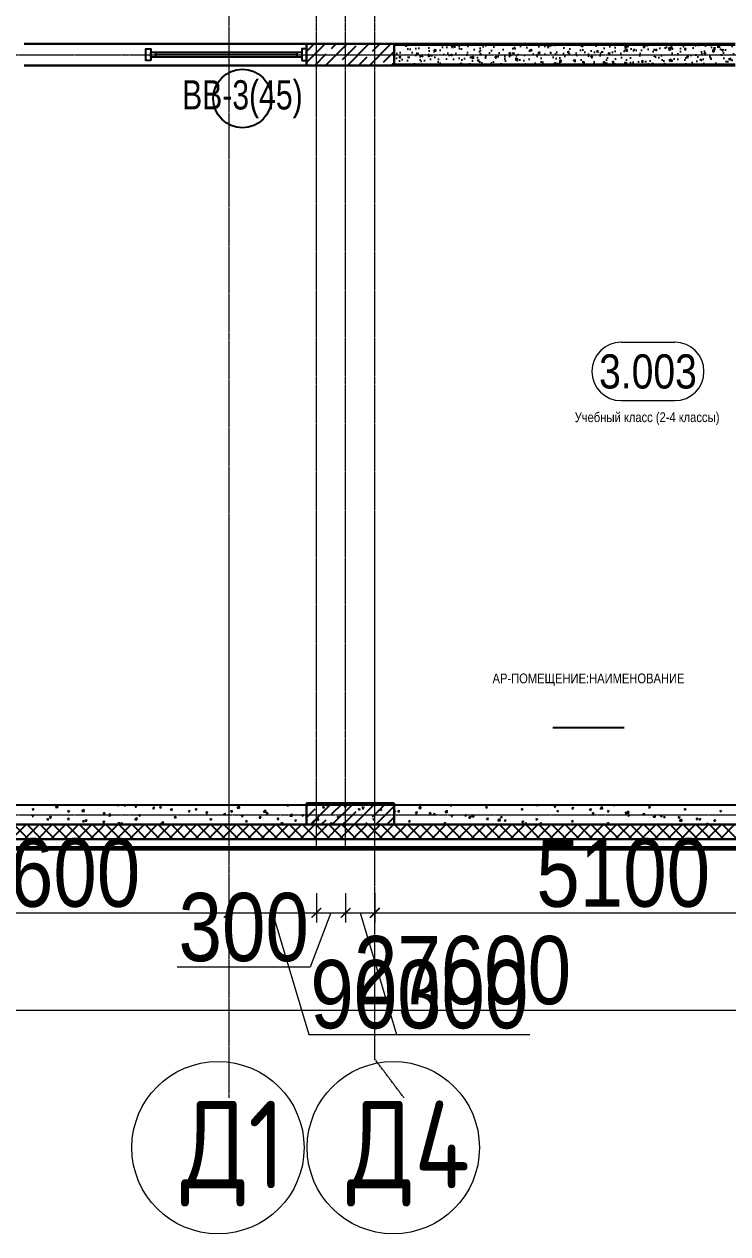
# Model space of a CAD drawing. Header units: millimetres. Extents: x -231292 to 573618, y -153144 to 564035.
# Drawn here: x 18204 to 25427, y 182267 to 194679 of the extents above; entities that cross this region are included whole.
import ezdxf
from ezdxf.enums import TextEntityAlignment as Align

# ---------------------------------------------------------------- set-up
doc = ezdxf.new("R2010")
doc.units = ezdxf.units.MM
doc.linetypes.add('CENTER2', pattern=[28.575, 19.05, -3.175, 3.175, -3.175])
doc.linetypes.add('HIDDEN2', pattern=[4.7625, 3.175, -1.5875])
doc.layers.get('0').update_dxf_attribs({"color": 250})
doc.layers.get('Defpoints').update_dxf_attribs({"color": 250})
for name, color, linetype, lineweight in [('A-AREA', 250, 'Continuous', 15), ('АР_Area', 250, 'Continuous', 5), ('АР_Витраж', 250, 'Continuous', 13), ('АР_Витраж марка', 250, 'Continuous', 9), ('АР_Колонны', 250, 'Continuous', 35), ('АР_Стены ЖБ', 250, 'Continuous', 35), ('АР_Стены ПЕНОблок', 250, 'Continuous', 20), ('АР_Тонкая', 250, 'Continuous', 5), ('АР_Утеплитель', 250, 'Continuous', 0), ('АР_Штриховка', 250, 'Continuous', 0), ('РД_Оси_100', 250, 'Continuous', 0), ('РД_Оси_размер', 250, 'Continuous', 0), ('РД_проем_инж перемыч_фахверк', 250, 'Continuous', 18)]:
    doc.layers.add(name, color=color, linetype=linetype, lineweight=lineweight)
doc.layers.add('РД_Витраж_вн', color=250, linetype='Continuous')
doc.layers.add('РД_Проем', color=250, linetype='Continuous', lineweight=0, plot=False)
doc.styles.add('Arial_09', font='ARIALN.TTF', dxfattribs={"width": 0.9})
doc.styles.add('style1', font='ARIALN.TTF')
doc.styles.add('ккк', font='isocpeur.ttf', dxfattribs={"width": 0.85, "oblique": 15})
doc.dimstyles.new('Dim100_ареал', dxfattribs={"dimscale": 100, "dimtxt": 2.5, "dimasz": 1, "dimexe": 1, "dimexo": 1, "dimgap": 0.5, "dimtad": 1, "dimzin": 12, "dimdsep": 46, "dimtxsty": 'style1', "dimblk": 'ARCHTICK', "dimcen": 1, "dimdle": 1, "dimclrd": 256, "dimclre": 256, "dimaunit": 1, "dimadec": 0, "dimazin": 3, "dimtfac": 1, "dimtmove": 1, "dimatfit": 3, "dimldrblk": 'OPEN30', "dimfxl": 2, "dimfxlon": 1, "dimtolj": 1, "dimtzin": 0, "dimlwd": 9, "dimlwe": 9, "dimarcsym": 0})

# ---------------------------------------------------------------- blocks, each defined once
blk = doc.blocks.new('MOK-МаркаПом_овал_ареал')
for p, q in [((-2.75, 3), (2.75, 3)), ((-2.75, -3), (2.75, -3))]:
    blk.add_line(p, q)
for centre, radius, start, end in [((-2.75, 0), 3, 90, 270), ((2.75, 0), 3, 270, 90), ((-3.75, 0), 3.5, 0, 0.001)]:
    blk.add_arc(centre, radius, start, end)
at = {"color": 0, "style": 'style1'}
blk.add_attdef('АР-ПОМЕЩЕНИЕ:НОМЕР', text='', height=3.5, dxfattribs=at).set_placement((0, 0), align=Align.MIDDLE)
at = {"layer": 'Defpoints', "color": 2, "style": 'style1'}
blk.add_attdef('АР-ПОМЕЩЕНИЕ:НАИМЕНОВАНИЕ', text='', height=1, dxfattribs=at).set_placement((-0.09, -4.81), align=Align.MIDDLE)
blk = doc.blocks.new('МаркаВитража1')
at = {"layer": 'Defpoints'}
blk.add_circle((0, 0), 3, dxfattribs=at)
at = {"color": 0, "linetype": 'ByBlock', "lineweight": -2, "style": 'Arial_09', "width": 0.9}
blk.add_attdef('АР-ОКНО:НАИМЕНОВАНИЕ', text='', height=3, dxfattribs=at).set_placement((0, 0), align=Align.MIDDLE)
blk = doc.blocks.new('A-iden')
at = {"linetype": 'Continuous', "lineweight": 5}
blk.add_circle((-0.729, -4.063), 5.894, dxfattribs=at)
at = {"color": 0, "linetype": 'Continuous', "lineweight": 20, "style": 'ккк', "width": 0.85}
blk.add_attdef('ID', text='', height=6, dxfattribs=at).set_placement((0.314, -3.853), align=Align.MIDDLE_CENTER)
blk = doc.blocks.new('_ArchTick')
at = {"color": 0, "linetype": 'ByBlock', "const_width": 0.15}
blk.add_lwpolyline([(-0.5, -0.5), (0.5, 0.5)], dxfattribs=at)
blk = doc.blocks.new('*D157')
at = {"layer": 'Defpoints', "color": 0, "transparency": 16777216}
for p in [(1203453, 135908), (1207053, 135908), (1207053, 134908)]:
    blk.add_point(p, dxfattribs=at)
at = {"layer": 'РД_Оси_размер', "lineweight": 9, "transparency": 16777216}
for p, q in [((1203453, 135108), (1203453, 134808)), ((1207053, 135108), (1207053, 134808)), ((1203353, 134908), (1207153, 134908))]:
    blk.add_line(p, q, dxfattribs=at)
at = {"layer": 'РД_Оси_размер', "lineweight": 9, "transparency": 16777216, "xscale": 100, "yscale": 100, "zscale": 100, "rotation": 180}
blk.add_blockref('_ArchTick', (1203453, 134908), dxfattribs=at)
at = {"layer": 'РД_Оси_размер', "lineweight": 9, "transparency": 16777216, "xscale": 100, "yscale": 100, "zscale": 100}
blk.add_blockref('_ArchTick', (1207053, 134908), dxfattribs=at)
at = {"layer": 'РД_Оси_размер', "color": 0, "transparency": 16777216, "insert": (1205253, 135315), "char_height": 700, "attachment_point": 5, "style": 'style1'}
blk.add_mtext('\\A1;3600', dxfattribs=at)
blk = doc.blocks.new('_Open30')
at = {"color": 0, "linetype": 'ByBlock', "lineweight": -2}
for p, q in [((-1, 0.27), (0, 0)), ((0, 0), (-1, -0.27)), ((0, 0), (-1, 0))]:
    blk.add_line(p, q, dxfattribs=at)
blk = doc.blocks.new('*D158')
at = {"layer": 'Defpoints', "color": 0, "transparency": 16777216}
for p in [(1207053, 135908), (1207953, 135908), (1207953, 134908)]:
    blk.add_point(p, dxfattribs=at)
at = {"layer": 'РД_Оси_размер', "lineweight": 9, "transparency": 16777216}
for p, q in [((1207053, 135108), (1207053, 134808)), ((1207953, 135108), (1207953, 134808)), ((1206953, 134908), (1208053, 134908)), ((1207503, 134908), (1207877, 133661)), ((1207877, 133661), (1209243, 133661))]:
    blk.add_line(p, q, dxfattribs=at)
at = {"layer": 'РД_Оси_размер', "lineweight": 9, "transparency": 16777216, "xscale": 100, "yscale": 100, "zscale": 100, "rotation": 180}
blk.add_blockref('_ArchTick', (1207053, 134908), dxfattribs=at)
at = {"layer": 'РД_Оси_размер', "lineweight": 9, "transparency": 16777216, "xscale": 100, "yscale": 100, "zscale": 100}
blk.add_blockref('_ArchTick', (1207953, 134908), dxfattribs=at)
at = {"layer": 'РД_Оси_размер', "color": 0, "transparency": 16777216, "insert": (1208560, 134068), "char_height": 700, "attachment_point": 5, "style": 'style1'}
blk.add_mtext('\\A1;900', dxfattribs=at)
blk = doc.blocks.new('*D159')
at = {"layer": 'Defpoints', "color": 0, "transparency": 16777216}
for p in [(1207953, 135908), (1208253, 135908), (1208253, 134908)]:
    blk.add_point(p, dxfattribs=at)
at = {"layer": 'РД_Оси_размер', "lineweight": 9, "transparency": 16777216}
for p, q in [((1207953, 135108), (1207953, 134808)), ((1208253, 135108), (1208253, 134808)), ((1207853, 134908), (1208353, 134908)), ((1208103, 134908), (1207890, 134349)), ((1207890, 134349), (1206524, 134349))]:
    blk.add_line(p, q, dxfattribs=at)
at = {"layer": 'РД_Оси_размер', "lineweight": 9, "transparency": 16777216, "xscale": 100, "yscale": 100, "zscale": 100, "rotation": 180}
blk.add_blockref('_ArchTick', (1207953, 134908), dxfattribs=at)
at = {"layer": 'РД_Оси_размер', "lineweight": 9, "transparency": 16777216, "xscale": 100, "yscale": 100, "zscale": 100}
blk.add_blockref('_ArchTick', (1208253, 134908), dxfattribs=at)
at = {"layer": 'РД_Оси_размер', "color": 0, "transparency": 16777216, "insert": (1207207, 134757), "char_height": 700, "attachment_point": 5, "style": 'style1'}
blk.add_mtext('\\A1;300', dxfattribs=at)
blk = doc.blocks.new('*D160')
at = {"layer": 'Defpoints', "color": 0, "transparency": 16777216}
for p in [(1208253, 135908), (1208553, 135908), (1208553, 134908)]:
    blk.add_point(p, dxfattribs=at)
at = {"layer": 'РД_Оси_размер', "lineweight": 9, "transparency": 16777216}
for p, q in [((1208253, 135108), (1208253, 134808)), ((1208553, 135108), (1208553, 134808)), ((1208153, 134908), (1208653, 134908)), ((1208403, 134908), (1208777, 133661)), ((1208777, 133661), (1210143, 133661))]:
    blk.add_line(p, q, dxfattribs=at)
at = {"layer": 'РД_Оси_размер', "lineweight": 9, "transparency": 16777216, "xscale": 100, "yscale": 100, "zscale": 100, "rotation": 180}
blk.add_blockref('_ArchTick', (1208253, 134908), dxfattribs=at)
at = {"layer": 'РД_Оси_размер', "lineweight": 9, "transparency": 16777216, "xscale": 100, "yscale": 100, "zscale": 100}
blk.add_blockref('_ArchTick', (1208553, 134908), dxfattribs=at)
at = {"layer": 'РД_Оси_размер', "color": 0, "transparency": 16777216, "insert": (1209460, 134068), "char_height": 700, "attachment_point": 5, "style": 'style1'}
blk.add_mtext('\\A1;300', dxfattribs=at)
blk = doc.blocks.new('*D161')
at = {"layer": 'Defpoints', "color": 0, "transparency": 16777216}
for p in [(1208553, 135908), (1213653, 135908), (1213653, 134908)]:
    blk.add_point(p, dxfattribs=at)
at = {"layer": 'РД_Оси_размер', "lineweight": 9, "transparency": 16777216}
for p, q in [((1208553, 135108), (1208553, 134808)), ((1213653, 135108), (1213653, 134808)), ((1208453, 134908), (1213753, 134908))]:
    blk.add_line(p, q, dxfattribs=at)
at = {"layer": 'РД_Оси_размер', "lineweight": 9, "transparency": 16777216, "xscale": 100, "yscale": 100, "zscale": 100, "rotation": 180}
blk.add_blockref('_ArchTick', (1208553, 134908), dxfattribs=at)
at = {"layer": 'РД_Оси_размер', "lineweight": 9, "transparency": 16777216, "xscale": 100, "yscale": 100, "zscale": 100}
blk.add_blockref('_ArchTick', (1213653, 134908), dxfattribs=at)
at = {"layer": 'РД_Оси_размер', "color": 0, "transparency": 16777216, "insert": (1211103, 135315), "char_height": 700, "attachment_point": 5, "style": 'style1'}
blk.add_mtext('\\A1;5100', dxfattribs=at)
blk = doc.blocks.new('*D205')
at = {"layer": 'Defpoints', "color": 0, "transparency": 16777216}
for p in [(1195653, 135908), (1223253, 135908), (1223253, 133908)]:
    blk.add_point(p, dxfattribs=at)
at = {"layer": 'РД_Оси_размер', "lineweight": 9, "transparency": 16777216}
for p, q in [((1195653, 134108), (1195653, 133808)), ((1223253, 134108), (1223253, 133808)), ((1195553, 133908), (1223353, 133908))]:
    blk.add_line(p, q, dxfattribs=at)
at = {"layer": 'РД_Оси_размер', "lineweight": 9, "transparency": 16777216, "xscale": 100, "yscale": 100, "zscale": 100, "rotation": 180}
blk.add_blockref('_ArchTick', (1195653, 133908), dxfattribs=at)
at = {"layer": 'РД_Оси_размер', "lineweight": 9, "transparency": 16777216, "xscale": 100, "yscale": 100, "zscale": 100}
blk.add_blockref('_ArchTick', (1223253, 133908), dxfattribs=at)
at = {"layer": 'РД_Оси_размер', "color": 0, "transparency": 16777216, "insert": (1209453, 134315), "char_height": 700, "attachment_point": 5, "style": 'style1'}
blk.add_mtext('\\A1;27600', dxfattribs=at)
blk = doc.blocks.new('оси_рен')
at = {"layer": 'РД_Оси_100', "color": 251, "linetype": 'CENTER2', "true_color": 0x636466}
for p, q in [((1189697.958, 143713.25), (1225207.916, 143713.25)), ((1189697.958, 135913.25), (1225207.916, 135913.25))]:
    blk.add_line(p, q, dxfattribs=at)
for points in [[(1207052.916, 223268.25), (1207052.916, 135558.25)], [(1207952.916, 135558.25), (1207952.916, 223268.25)], [(1208252.916, 135558.25), (1208252.916, 223268.25)], [(1208552.916, 135558.25), (1208552.916, 223268.25)], [(1207052.916, 138964.071), (1207052.916, 133007.755)], [(1208852.916, 133007.755), (1208552.916, 133407.755), (1208552.916, 138964.071)]]:
    blk.add_lwpolyline(points, dxfattribs=at)
at = {"layer": 'РД_Оси_100', "color": 251, "true_color": 0x636466, "xscale": 150, "yscale": 150, "zscale": 100}
for p, values in [((1207052.182, 133107.755), {'ID': 'Д1'}), ((1208852.182, 133107.755), {'ID': 'Д4'})]:
    blk.add_blockref('A-iden', p, dxfattribs=at).add_auto_attribs(values)
at = {"layer": 'РД_Оси_размер', "color": 251, "true_color": 0x636466}
for base, p1, p2, picture, middle in [((1223252.916, 133907.755), (1195652.916, 135907.755), (1223252.916, 135907.755), '*D205', (1209452.916, 134315.156)), ((1207052.916, 134907.755), (1203452.916, 135907.755), (1207052.916, 135907.755), '*D157', (1205252.916, 135315.156)), ((1207952.916, 134907.755), (1207052.916, 135907.755), (1207952.916, 135907.755), '*D158', (1207927.076, 134067.952)), ((1208552.916, 134907.755), (1208252.916, 135907.755), (1208552.916, 135907.755), '*D160', (1208827.076, 134067.952)), ((1213652.916, 134907.755), (1208552.916, 135907.755), (1213652.916, 135907.755), '*D161', (1211102.916, 135315.156))]:
    dim = blk.add_linear_dim(base=base, p1=p1, p2=p2, dimstyle='Dim100_ареал', override={"dimtxt": 7}, dxfattribs=at)
    dim.commit()
    dim.dimension.update_dxf_attribs({"geometry": picture, "text_midpoint": middle})
dim = blk.add_linear_dim(base=(1208252.916, 134907.755), p1=(1207952.916, 135907.755), p2=(1208252.916, 135907.755), dimstyle='Dim100_ареал', override={"dimtxt": 7}, dxfattribs=at)
dim.commit()
dim.dimension.update_dxf_attribs({"geometry": '*D159', "text_midpoint": (1207839.511, 134349.46), "dimtype": 160})

msp = doc.modelspace()

# ---------------------------------------------------------------- hatches: boundary and pattern name
at = {"layer": 'АР_Штриховка', "linetype": 'Continuous', "lineweight": 25, "true_color": 0x000000}
h = msp.add_hatch(dxfattribs=at)
h.set_pattern_fill('AR-CONC', color=18, angle=-315, style=0)
h.set_pattern_definition([(95, (-195344.93, 50353), (140.09465, 117.55338), [19.05, -209.55]), (40, (-195344.93, 50353), (-160.01845, 110.17673), [15.24, -167.64058]), (145.451445, (-195333.26, 50362.8), (-19.9238, 227.7301), [16.19001, -178.09024]), (91.1842, (-195380.85, 50388.92), (221.41024, 161.95341), [28.575, -314.325]), (141.63556, (-195362.4, 50402.42), (-7.08662, 342.82676), [24.28502, -267.1356]), (36.18415, (-195380.85, 50388.92), (-7.08662, 342.82676), [22.85997, -251.45973]), (66, (-195353.91, 50397.9), (179.51998, 34.89515), [19.05, -209.55]), (11, (-195353.91, 50397.9), (-86.53993, 173.94119), [15.24, -167.64]), (116.451445, (-195338.95, 50400.81), (92.98005, 208.83634), [16.19001, -178.08994]), (82.5, (-195344.934, 50353), (-57.605469, 61.973414), [0, -165.608, 0, -170.18, 0, -168.275]), (52.5, (-195344.93, 50353), (-23.589727, 118.087), [0, -97.028, 0, -161.798, 0, -64.135]), (12.5, (-195384.986, 50312.95), (99.927863, 91.826196), [0, -63.5, 0, -198.12, 0, -262.89]), (2.5, (-195402.95, 50294.99), (86.763904, 122.722393), [0, -82.55, 0, -131.572, 0, -186.69])])
h.paths.add_polyline_path([(22003.243, 194466.253), (22003.243, 194266.253), (25503.243, 194266.253), (25503.243, 194466.253)], flags=0)

# ---------------------------------------------------------------- linework, layer by layer
at = {"layer": 'A-AREA', "color": 18, "lineweight": 25, "true_color": 0x000000}
msp.add_line((23631.539, 187462.79), (24361.539, 187462.79), dxfattribs=at)
at = {"layer": 'АР_Витраж', "color": 18, "linetype": 'Continuous', "lineweight": 25, "true_color": 0x000000}
for p, q in [((21103.243, 194476.253), (19453.243, 194476.253)), ((19553.243, 194391.253), (19553.243, 194341.253)), ((21003.243, 194391.253), (21003.243, 194341.253)), ((21103.243, 194256.253), (19453.243, 194256.253)), ((21003.243, 194366.253), (19553.243, 194366.253))]:
    msp.add_line(p, q, dxfattribs=at)
for points in [[(19503.243, 194306.253), (19453.243, 194306.253), (19453.243, 194426.253), (19503.243, 194426.253)], [(21053.243, 194391.253), (21053.243, 194341.253), (19503.243, 194341.253), (19503.243, 194391.253)], [(21053.243, 194306.253), (21103.243, 194306.253), (21103.243, 194426.253), (21053.243, 194426.253)]]:
    msp.add_lwpolyline(points, close=True, dxfattribs=at)
at = {"layer": 'АР_Колонны', "color": 18, "linetype": 'HIDDEN2', "lineweight": 25, "true_color": 0x000000}
for p, q in [((21103.243, 194476.253), (22003.243, 194476.253)), ((21103.243, 194256.253), (21103.243, 194476.253)), ((22003.243, 194476.253), (22003.243, 194256.253)), ((22003.243, 194256.253), (21103.243, 194256.253)), ((21103.243, 186686.253), (22003.243, 186686.253)), ((21103.243, 186466.253), (21103.243, 186686.253)), ((22003.243, 186686.253), (22003.243, 186466.253)), ((22003.243, 186466.253), (21103.243, 186466.253))]:
    msp.add_line(p, q, dxfattribs=at)
at = {"layer": 'АР_Колонны', "color": 18, "linetype": 'Continuous', "lineweight": 25, "true_color": 0x000000}
for p, q in [((21103.243, 194476.253), (21103.243, 194256.253)), ((22003.243, 194476.253), (21103.243, 194476.253)), ((22003.243, 194476.253), (21103.243, 194476.253)), ((21103.243, 194476.253), (21103.243, 194256.253)), ((22003.243, 194256.253), (22003.243, 194476.253)), ((22003.243, 194256.253), (22003.243, 194476.253)), ((21103.243, 194256.253), (22003.243, 194256.253)), ((21103.243, 194256.253), (22003.243, 194256.253)), ((21103.243, 186686.253), (21103.243, 186466.253)), ((22003.243, 186686.253), (21103.243, 186686.253)), ((22003.243, 186686.253), (21103.243, 186686.253)), ((21103.243, 186686.253), (21103.243, 186466.253)), ((22003.243, 186466.253), (22003.243, 186686.253)), ((22003.243, 186466.253), (22003.243, 186686.253)), ((21103.243, 186466.253), (22003.243, 186466.253)), ((21103.243, 186466.253), (22003.243, 186466.253))]:
    msp.add_line(p, q, dxfattribs=at)
at = {"layer": 'АР_Стены ЖБ', "color": 18, "linetype": 'Continuous', "lineweight": 25, "true_color": 0x000000}
for p, q in [((22003.243, 194476.253), (21103.243, 194476.253)), ((21103.243, 194476.253), (21103.243, 194256.253)), ((22003.243, 194256.253), (22003.243, 194476.253)), ((21103.243, 194256.253), (22003.243, 194256.253)), ((22003.243, 186686.253), (21103.243, 186686.253)), ((21103.243, 186686.253), (21103.243, 186466.253)), ((22003.243, 186466.253), (22003.243, 186686.253)), ((21103.243, 186466.253), (22003.243, 186466.253))]:
    msp.add_line(p, q, dxfattribs=at)
at = {"layer": 'АР_Стены ПЕНОблок', "color": 18, "linetype": 'Continuous', "lineweight": 25, "true_color": 0x000000}
for p, q in [((22003.243, 194466.253), (22003.243, 194266.253)), ((25503.243, 194466.253), (22003.243, 194466.253)), ((22003.243, 194266.253), (25503.243, 194266.253)), ((35703.243, 186666.253), (16803.243, 186666.253)), ((16803.243, 186466.253), (35703.243, 186466.253))]:
    msp.add_line(p, q, dxfattribs=at)
at = {"layer": 'АР_Тонкая', "color": 18, "linetype": 'Continuous', "lineweight": 25, "true_color": 0x000000}
for p, q in [((22003.243, 194476.253), (22003.243, 194466.253)), ((25503.243, 194476.253), (22003.243, 194476.253)), ((22003.243, 194466.253), (25503.243, 194466.253)), ((22003.243, 194266.253), (22003.243, 194256.253)), ((25503.243, 194266.253), (22003.243, 194266.253)), ((22003.243, 194256.253), (25503.243, 194256.253)), ((35703.243, 186316.253), (16803.243, 186316.253)), ((16803.243, 186236.253), (35703.243, 186236.253)), ((35703.243, 186236.253), (16803.243, 186236.253)), ((16803.243, 186211.253), (35703.243, 186211.253))]:
    msp.add_line(p, q, dxfattribs=at)
at = {"layer": 'АР_Утеплитель', "color": 18, "linetype": 'Continuous', "lineweight": 25, "true_color": 0x000000}
for p, q in [((35703.243, 186466.253), (16803.243, 186466.253)), ((16803.243, 186316.253), (35703.243, 186316.253))]:
    msp.add_line(p, q, dxfattribs=at)
at = {"layer": 'АР_Штриховка', "color": 18, "linetype": 'Continuous', "lineweight": 25, "true_color": 0x000000}
for p, q in [((21103.243, 194285.611), (21293.885, 194476.253)), ((21103.243, 194397.864), (21181.632, 194476.253)), ((21186.138, 194256.253), (21303.745, 194373.86)), ((21298.391, 194256.253), (21518.391, 194476.253)), ((21359.872, 194429.987), (21406.138, 194476.253)), ((21472.125, 194317.733), (21612.441, 194458.05)), ((21522.898, 194256.253), (21742.898, 194476.253)), ((21747.404, 194256.253), (21967.404, 194476.253)), ((21780.821, 194401.923), (21855.151, 194476.253)), ((21893.074, 194289.67), (22003.243, 194399.839)), ((21410.644, 194256.253), (21415.998, 194261.607)), ((21635.151, 194256.253), (21724.695, 194345.797)), ((21971.91, 194256.253), (22003.243, 194287.585)), ((21103.243, 186652.393), (21137.103, 186686.253)), ((21141.609, 186466.253), (21361.609, 186686.253)), ((21247.618, 186684.516), (21249.356, 186686.253)), ((21359.872, 186572.262), (21473.862, 186686.253)), ((21366.115, 186466.253), (21586.115, 186686.253)), ((21590.622, 186466.253), (21810.622, 186686.253)), ((21668.568, 186656.452), (21698.369, 186686.253)), ((21780.821, 186544.199), (21921.138, 186684.516)), ((18284.465, 186552.971), (18299.647, 186551.643)), ((18284.466, 186552.981), (18296.711, 186567.574)), ((18284.579, 186622.894), (18297.213, 186614.372)), ((18284.66, 186623.075), (18302.445, 186629.902)), ((18299.365, 186551.59), (18296.428, 186567.512)), ((18297.218, 186614.371), (18302.368, 186629.72)), ((18525.994, 186644.555), (18548.584, 186641.051)), ((18526.034, 186644.471), (18545.818, 186665.09)), ((18548.57, 186640.961), (18545.764, 186665.084)), ((18649.609, 186602.552), (18662.244, 186594.03)), ((18649.691, 186602.732), (18667.476, 186609.559)), ((18662.249, 186594.029), (18667.399, 186609.378)), ((18797.073, 186602.513), (18819.663, 186599.009)), ((18797.113, 186602.429), (18816.897, 186623.048)), ((18819.649, 186598.919), (18816.843, 186623.041)), ((19014.64, 186582.21), (19027.275, 186573.687)), ((19014.722, 186582.39), (19032.507, 186589.217)), ((19027.279, 186573.687), (19032.43, 186589.036)), ((19068.152, 186560.471), (19090.742, 186556.967)), ((19068.192, 186560.386), (19087.976, 186581.005)), ((19090.728, 186556.877), (19087.922, 186580.999)), ((19160.145, 186664.332), (19175.327, 186663.004)), ((19160.146, 186664.342), (19161.749, 186666.253)), ((19175.043, 186662.951), (19174.434, 186666.253)), ((19228.057, 186664.132), (19240.691, 186655.61)), ((19228.139, 186664.313), (19233.192, 186666.253)), ((19240.696, 186655.609), (19244.267, 186666.253)), ((19342.33, 186648.393), (19357.512, 186647.065)), ((19342.331, 186648.403), (19354.576, 186662.996)), ((19357.227, 186647.012), (19354.29, 186662.933)), ((19379.671, 186561.867), (19392.306, 186553.345)), ((19379.753, 186562.048), (19397.538, 186568.875)), ((19392.31, 186553.344), (19397.46, 186568.693)), ((19524.514, 186632.454), (19539.696, 186631.126)), ((19524.515, 186632.464), (19536.76, 186647.057)), ((19539.411, 186631.073), (19536.474, 186646.994)), ((19593.087, 186643.79), (19605.722, 186635.268)), ((19593.169, 186643.971), (19610.954, 186650.798)), ((19605.727, 186635.267), (19610.877, 186650.616)), ((19706.699, 186616.515), (19721.881, 186615.187)), ((19706.7, 186616.525), (19718.945, 186631.118)), ((19721.595, 186615.134), (19718.658, 186631.055)), ((19888.884, 186600.576), (19904.066, 186599.248)), ((19888.885, 186600.586), (19901.13, 186615.179)), ((19903.779, 186599.194), (19900.842, 186615.116)), ((19958.118, 186623.447), (19970.753, 186614.925)), ((19958.2, 186623.629), (19975.985, 186630.455)), ((19970.757, 186614.925), (19975.908, 186630.274)), ((20071.068, 186584.637), (20086.25, 186583.308)), ((20071.069, 186584.647), (20083.314, 186599.24)), ((20085.963, 186583.255), (20083.026, 186599.177)), ((20253.253, 186568.698), (20268.435, 186567.369)), ((20253.254, 186568.708), (20265.499, 186583.301)), ((20268.147, 186567.316), (20265.21, 186583.237)), ((20323.149, 186603.105), (20335.784, 186594.583)), ((20323.231, 186603.286), (20341.016, 186610.113)), ((20335.788, 186594.582), (20340.938, 186609.931)), ((20389.872, 186639.729), (20412.462, 186636.225)), ((20389.912, 186639.643), (20409.696, 186660.262)), ((20412.448, 186636.133), (20409.641, 186660.256)), ((20435.438, 186552.759), (20450.62, 186551.43)), ((20435.439, 186552.769), (20447.684, 186567.362)), ((20450.331, 186551.377), (20447.395, 186567.298)), ((20660.951, 186597.687), (20683.541, 186594.183)), ((20660.991, 186597.601), (20680.775, 186618.22)), ((20683.526, 186594.091), (20680.72, 186618.213)), ((20688.18, 186582.763), (20700.814, 186574.24)), ((20688.262, 186582.944), (20706.047, 186589.771)), ((20700.819, 186574.24), (20705.969, 186589.589)), ((20901.596, 186664.685), (20914.231, 186656.163)), ((20901.679, 186664.867), (20905.289, 186666.253)), ((20914.235, 186656.162), (20917.621, 186666.253)), ((20932.03, 186555.645), (20954.62, 186552.141)), ((20932.07, 186555.559), (20951.854, 186576.177)), ((20954.605, 186552.049), (20951.799, 186576.171)), ((21053.211, 186562.42), (21065.845, 186553.898)), ((21053.293, 186562.602), (21071.078, 186569.429)), ((21065.85, 186553.897), (21071, 186569.246)), ((21103.243, 186540.14), (21191.492, 186628.389)), ((21266.627, 186644.343), (21279.262, 186635.821)), ((21266.709, 186644.525), (21284.494, 186651.351)), ((21279.266, 186635.82), (21284.416, 186651.169)), ((21311.118, 186664.13), (21312.9, 186666.253)), ((21311.118, 186664.12), (21326.3, 186662.792)), ((21326.009, 186662.738), (21325.361, 186666.253)), ((21478.369, 186466.253), (21612.441, 186600.326)), ((21493.302, 186648.181), (21508.484, 186646.853)), ((21493.303, 186648.191), (21505.548, 186662.784)), ((21508.193, 186646.799), (21505.256, 186662.72)), ((21631.658, 186624), (21644.292, 186615.478)), ((21631.74, 186624.182), (21649.525, 186631.009)), ((21644.297, 186615.478), (21649.447, 186630.827)), ((21675.487, 186632.242), (21690.669, 186630.913)), ((21675.488, 186632.252), (21687.733, 186646.845)), ((21690.377, 186630.859), (21687.44, 186646.781)), ((21815.128, 186466.253), (22003.243, 186654.368)), ((21857.672, 186616.313), (21869.918, 186630.906)), ((21857.672, 186616.303), (21872.854, 186614.974)), ((21872.561, 186614.92), (21869.625, 186630.842)), ((21996.689, 186603.658), (22009.323, 186595.136)), ((21996.771, 186603.84), (22014.556, 186610.667)), ((22009.328, 186595.135), (22014.478, 186610.484)), ((22039.856, 186600.364), (22055.038, 186599.035)), ((22039.857, 186600.374), (22052.102, 186614.967)), ((22054.746, 186598.981), (22051.809, 186614.902)), ((22222.041, 186584.424), (22237.223, 186583.096)), ((22222.042, 186584.435), (22234.287, 186599.028)), ((22236.93, 186583.042), (22233.993, 186598.963)), ((22253.749, 186634.903), (22276.339, 186631.399)), ((22253.791, 186634.815), (22273.574, 186655.434)), ((22276.325, 186631.305), (22273.519, 186655.428)), ((22361.72, 186583.316), (22374.354, 186574.794)), ((22361.802, 186583.498), (22379.587, 186590.325)), ((22374.359, 186574.793), (22379.509, 186590.142)), ((22404.226, 186568.496), (22416.472, 186583.089)), ((22404.226, 186568.485), (22419.408, 186567.157)), ((22419.114, 186567.103), (22416.177, 186583.024)), ((22524.828, 186592.861), (22547.418, 186589.357)), ((22524.87, 186592.773), (22544.653, 186613.392)), ((22547.404, 186589.263), (22544.597, 186613.385)), ((22575.136, 186665.238), (22587.77, 186656.716)), ((22575.219, 186665.421), (22577.387, 186666.253)), ((22586.411, 186552.557), (22598.656, 186567.15)), ((22587.775, 186656.716), (22590.975, 186666.253)), ((22601.298, 186551.163), (22598.361, 186567.085)), ((22726.75, 186562.973), (22739.385, 186554.451)), ((22726.833, 186563.155), (22744.618, 186569.982)), ((22739.389, 186554.45), (22744.54, 186569.799)), ((22795.949, 186550.731), (22815.732, 186571.35)), ((22818.482, 186547.221), (22815.676, 186571.343)), ((22940.167, 186644.896), (22952.801, 186636.374)), ((22940.249, 186645.078), (22958.034, 186651.905)), ((22952.806, 186636.373), (22957.956, 186651.722)), ((23305.198, 186624.554), (23317.832, 186616.031)), ((23305.28, 186624.736), (23323.065, 186631.563)), ((23317.837, 186616.031), (23322.987, 186631.38)), ((23462.09, 186663.908), (23477.272, 186662.579)), ((23462.091, 186663.918), (23464.05, 186666.253)), ((23476.976, 186662.524), (23476.288, 186666.253)), ((23644.275, 186647.969), (23659.457, 186646.64)), ((23644.276, 186647.979), (23656.521, 186662.572)), ((23659.16, 186646.585), (23656.223, 186662.507)), ((23670.228, 186604.211), (23682.863, 186595.689)), ((23670.311, 186604.394), (23688.096, 186611.221)), ((23682.867, 186595.688), (23688.018, 186611.037)), ((23826.46, 186632.04), (23838.706, 186646.633)), ((23826.46, 186632.029), (23841.642, 186630.701)), ((23841.344, 186630.646), (23838.407, 186646.567)), ((24008.644, 186616.09), (24023.826, 186614.762)), ((24008.645, 186616.101), (24020.89, 186630.694)), ((24023.528, 186614.707), (24020.591, 186630.628)), ((24035.259, 186583.869), (24047.894, 186575.347)), ((24035.342, 186584.051), (24053.127, 186590.878)), ((24047.898, 186575.346), (24053.048, 186590.695)), ((24117.627, 186630.077), (24140.217, 186626.573)), ((24117.669, 186629.988), (24137.453, 186650.606)), ((24140.202, 186626.477), (24137.396, 186650.6)), ((24190.829, 186600.151), (24206.011, 186598.823)), ((24190.83, 186600.162), (24203.075, 186614.755)), ((24205.712, 186598.768), (24202.775, 186614.689)), ((24248.676, 186665.791), (24261.31, 186657.269)), ((24248.759, 186665.974), (24249.484, 186666.253)), ((24261.315, 186657.269), (24264.329, 186666.253)), ((24373.014, 186584.223), (24385.26, 186598.816)), ((24373.014, 186584.212), (24388.196, 186582.884)), ((24387.896, 186582.828), (24384.959, 186598.75)), ((24388.706, 186588.035), (24411.296, 186584.531)), ((24388.748, 186587.945), (24408.532, 186608.564)), ((24400.29, 186563.526), (24412.925, 186555.004)), ((24400.373, 186563.709), (24418.158, 186570.536)), ((24411.281, 186584.435), (24408.475, 186608.557)), ((24412.929, 186555.003), (24418.079, 186570.352)), ((24555.198, 186568.273), (24570.38, 186566.945)), ((24555.199, 186568.283), (24567.444, 186582.877)), ((24570.08, 186566.889), (24567.143, 186582.811)), ((24613.706, 186645.449), (24626.341, 186636.927)), ((24613.789, 186645.632), (24631.574, 186652.459)), ((24626.345, 186636.926), (24631.496, 186652.275)), ((24659.827, 186545.903), (24679.611, 186566.522)), ((24682.36, 186542.393), (24679.553, 186566.515)), ((24737.384, 186552.344), (24749.629, 186566.938)), ((24752.264, 186550.95), (24749.327, 186566.871)), ((24978.737, 186625.107), (24991.372, 186616.584)), ((24978.82, 186625.29), (24996.605, 186632.117)), ((24991.376, 186616.584), (24996.526, 186631.933)), ((25343.768, 186604.764), (25356.403, 186596.242)), ((25343.851, 186604.948), (25361.636, 186611.774)), ((25356.407, 186596.241), (25361.557, 186611.59)), ((18073.026, 186316.253), (18223.026, 186466.253)), ((18248.285, 186316.253), (18098.285, 186466.253)), ((18207.73, 186316.253), (18357.73, 186466.253)), ((18382.989, 186316.253), (18232.989, 186466.253)), ((18342.433, 186316.253), (18492.433, 186466.253)), ((18517.693, 186316.253), (18367.693, 186466.253)), ((18436.193, 186520.629), (18448.828, 186512.107)), ((18436.275, 186520.81), (18454.059, 186527.636)), ((18448.832, 186512.106), (18453.982, 186527.455)), ((18466.65, 186537.032), (18481.832, 186535.703)), ((18466.651, 186537.042), (18478.896, 186551.635)), ((18477.137, 186316.253), (18627.137, 186466.253)), ((18481.549, 186535.651), (18478.612, 186551.572)), ((18652.397, 186316.253), (18502.397, 186466.253)), ((18611.841, 186316.253), (18761.841, 186466.253)), ((18787.1, 186316.253), (18637.1, 186466.253)), ((18648.834, 186521.093), (18664.016, 186519.764)), ((18648.835, 186521.103), (18661.08, 186535.696)), ((18663.733, 186519.712), (18660.796, 186535.633)), ((18746.545, 186316.253), (18896.545, 186466.253)), ((18921.804, 186316.253), (18771.804, 186466.253)), ((18801.224, 186500.287), (18813.858, 186491.765)), ((18801.306, 186500.467), (18819.09, 186507.294)), ((18813.863, 186491.764), (18819.013, 186507.113)), ((18831.019, 186505.154), (18846.201, 186503.825)), ((18831.02, 186505.164), (18843.265, 186519.757)), ((18845.917, 186503.773), (18842.98, 186519.694)), ((18881.249, 186316.253), (19031.249, 186466.253)), ((19056.508, 186316.253), (18906.508, 186466.253)), ((19013.204, 186489.214), (19028.386, 186487.886)), ((19013.205, 186489.225), (19025.45, 186503.818)), ((19015.953, 186316.253), (19165.953, 186466.253)), ((19028.101, 186487.833), (19025.164, 186503.755)), ((19191.212, 186316.253), (19041.212, 186466.253)), ((19150.656, 186316.253), (19300.656, 186466.253)), ((19166.255, 186479.944), (19178.889, 186471.422)), ((19166.336, 186480.125), (19184.121, 186486.952)), ((19325.916, 186316.253), (19175.916, 186466.253)), ((19178.894, 186471.421), (19184.044, 186486.77)), ((19195.388, 186473.275), (19210.57, 186471.947)), ((19195.389, 186473.285), (19207.634, 186487.879)), ((19210.286, 186471.894), (19207.349, 186487.816)), ((19285.36, 186316.253), (19435.36, 186466.253)), ((19460.62, 186316.253), (19310.62, 186466.253)), ((19339.231, 186518.429), (19361.821, 186514.925)), ((19339.271, 186518.344), (19359.055, 186538.963)), ((19361.807, 186514.834), (19359.001, 186538.957)), ((19385.047, 186466.253), (19389.819, 186471.94)), ((19390.57, 186466.253), (19389.533, 186471.876)), ((19420.064, 186316.253), (19570.064, 186466.253)), ((19595.323, 186316.253), (19445.323, 186466.253)), ((19548.223, 186466.253), (19549.152, 186466.61)), ((19549.016, 186466.253), (19549.075, 186466.428)), ((19554.768, 186316.253), (19704.768, 186466.253)), ((19730.027, 186316.253), (19580.027, 186466.253)), ((19610.31, 186476.387), (19632.9, 186472.883)), ((19610.35, 186476.302), (19630.134, 186496.921)), ((19632.886, 186472.792), (19630.08, 186496.914)), ((19689.472, 186316.253), (19839.472, 186466.253)), ((19864.731, 186316.253), (19714.731, 186466.253)), ((19744.702, 186541.525), (19757.336, 186533.003)), ((19744.784, 186541.706), (19762.569, 186548.532)), ((19757.341, 186533.002), (19762.491, 186548.351)), ((19824.176, 186316.253), (19974.176, 186466.253)), ((19999.435, 186316.253), (19849.435, 186466.253)), ((19958.879, 186316.253), (20108.879, 186466.253)), ((20134.139, 186316.253), (19984.139, 186466.253)), ((20093.583, 186316.253), (20243.583, 186466.253)), ((20109.733, 186521.182), (20122.367, 186512.66)), ((20109.815, 186521.363), (20127.599, 186528.19)), ((20268.843, 186316.253), (20118.843, 186466.253)), ((20122.372, 186512.659), (20127.522, 186528.008)), ((20228.287, 186316.253), (20378.287, 186466.253)), ((20403.547, 186316.253), (20253.547, 186466.253)), ((20362.991, 186316.253), (20512.991, 186466.253)), ((20538.25, 186316.253), (20388.25, 186466.253)), ((20474.763, 186500.84), (20487.398, 186492.318)), ((20474.846, 186501.021), (20492.63, 186507.848)), ((20487.403, 186492.317), (20492.553, 186507.666)), ((20497.695, 186316.253), (20647.695, 186466.253)), ((20672.954, 186316.253), (20522.954, 186466.253)), ((20617.622, 186536.819), (20632.804, 186535.491)), ((20617.623, 186536.83), (20629.868, 186551.423)), ((20632.516, 186535.438), (20629.579, 186551.359)), ((20632.399, 186316.253), (20782.399, 186466.253)), ((20807.658, 186316.253), (20657.658, 186466.253)), ((20767.103, 186316.253), (20917.103, 186466.253)), ((20942.362, 186316.253), (20792.362, 186466.253)), ((20799.807, 186520.88), (20814.989, 186519.552)), ((20799.808, 186520.891), (20812.053, 186535.484)), ((20814.7, 186519.498), (20811.763, 186535.42)), ((20839.794, 186480.497), (20852.429, 186471.975)), ((20839.876, 186480.679), (20857.661, 186487.506)), ((20852.433, 186471.975), (20857.583, 186487.324)), ((20901.806, 186316.253), (21051.806, 186466.253)), ((21077.066, 186316.253), (20927.066, 186466.253)), ((20981.992, 186504.941), (20997.174, 186503.613)), ((20981.993, 186504.951), (20994.238, 186519.545)), ((20996.884, 186503.559), (20993.947, 186519.481)), ((21036.51, 186316.253), (21186.51, 186466.253)), ((21211.77, 186316.253), (21061.77, 186466.253)), ((21164.176, 186489.002), (21179.358, 186487.674)), ((21164.177, 186489.012), (21176.422, 186503.606)), ((21171.214, 186316.253), (21321.214, 186466.253)), ((21179.068, 186487.62), (21176.131, 186503.541)), ((21346.473, 186316.253), (21196.473, 186466.253)), ((21203.109, 186513.603), (21225.699, 186510.099)), ((21203.149, 186513.516), (21222.933, 186534.135)), ((21220.32, 186466.253), (21222.692, 186467.163)), ((21222.37, 186466.253), (21222.614, 186466.981)), ((21225.684, 186510.006), (21222.878, 186534.129)), ((21253.862, 186466.253), (21303.745, 186516.136)), ((21305.918, 186316.253), (21455.918, 186466.253)), ((21481.177, 186316.253), (21331.177, 186466.253)), ((21346.361, 186473.063), (21361.543, 186471.735)), ((21346.362, 186473.073), (21358.607, 186487.666)), ((21361.252, 186471.681), (21358.315, 186487.602)), ((21418.242, 186542.078), (21430.876, 186533.556)), ((21418.324, 186542.259), (21436.109, 186549.086)), ((21430.881, 186533.555), (21436.031, 186548.904)), ((21440.622, 186316.253), (21590.622, 186466.253)), ((21615.881, 186316.253), (21465.881, 186466.253)), ((21474.188, 186471.561), (21496.777, 186468.057)), ((21474.228, 186471.474), (21494.012, 186492.093)), ((21496.763, 186467.964), (21493.957, 186492.086)), ((21536.198, 186466.253), (21540.792, 186471.727)), ((21541.497, 186466.253), (21540.499, 186471.663)), ((21575.326, 186316.253), (21725.326, 186466.253)), ((21750.585, 186316.253), (21600.585, 186466.253)), ((21702.875, 186466.253), (21724.695, 186488.073)), ((21710.029, 186316.253), (21860.029, 186466.253)), ((21885.289, 186316.253), (21735.289, 186466.253)), ((21783.272, 186521.735), (21795.907, 186513.213)), ((21783.355, 186521.917), (21801.139, 186528.744)), ((21795.911, 186513.212), (21801.062, 186528.561)), ((21844.733, 186316.253), (21994.733, 186466.253)), ((22019.993, 186316.253), (21869.993, 186466.253)), ((21927.381, 186466.253), (22003.243, 186542.115)), ((21979.437, 186316.253), (22129.437, 186466.253)), ((22154.696, 186316.253), (22004.696, 186466.253)), ((22114.141, 186316.253), (22264.141, 186466.253)), ((22289.4, 186316.253), (22139.4, 186466.253)), ((22148.303, 186501.393), (22160.938, 186492.871)), ((22148.386, 186501.575), (22166.17, 186508.402)), ((22160.942, 186492.87), (22166.092, 186508.219)), ((22248.845, 186316.253), (22398.845, 186466.253)), ((22424.104, 186316.253), (22274.104, 186466.253)), ((22383.549, 186316.253), (22533.549, 186466.253)), ((22558.808, 186316.253), (22408.808, 186466.253)), ((22513.334, 186481.05), (22525.968, 186472.528)), ((22513.416, 186481.233), (22531.201, 186488.059)), ((22518.252, 186316.253), (22668.252, 186466.253)), ((22525.973, 186472.528), (22531.123, 186487.877)), ((22693.512, 186316.253), (22543.512, 186466.253)), ((22586.41, 186552.546), (22601.592, 186551.218)), ((22652.956, 186316.253), (22802.956, 186466.253)), ((22828.216, 186316.253), (22678.216, 186466.253)), ((22768.595, 186536.607), (22783.777, 186535.279)), ((22768.596, 186536.617), (22780.841, 186551.211)), ((22783.482, 186535.224), (22780.545, 186551.146)), ((22787.66, 186316.253), (22937.66, 186466.253)), ((22795.907, 186550.819), (22818.497, 186547.315)), ((22962.92, 186316.253), (22812.92, 186466.253)), ((22892.418, 186466.253), (22896.232, 186467.717)), ((22895.724, 186466.253), (22896.154, 186467.534)), ((22922.364, 186316.253), (23072.364, 186466.253)), ((23097.623, 186316.253), (22947.623, 186466.253)), ((22950.78, 186520.668), (22965.962, 186519.34)), ((22950.781, 186520.678), (22963.026, 186535.272)), ((22965.666, 186519.285), (22962.729, 186535.206)), ((23057.068, 186316.253), (23207.068, 186466.253)), ((23066.986, 186508.777), (23089.576, 186505.273)), ((23067.028, 186508.688), (23086.811, 186529.307)), ((23232.327, 186316.253), (23082.327, 186466.253)), ((23089.561, 186505.178), (23086.755, 186529.301)), ((23091.781, 186542.631), (23104.416, 186534.109)), ((23091.864, 186542.813), (23109.649, 186549.64)), ((23104.42, 186534.108), (23109.57, 186549.457)), ((23132.964, 186504.729), (23148.146, 186503.401)), ((23132.965, 186504.739), (23145.21, 186519.332)), ((23147.85, 186503.346), (23144.913, 186519.267)), ((23191.772, 186316.253), (23341.772, 186466.253)), ((23367.031, 186316.253), (23217.031, 186466.253)), ((23315.149, 186488.79), (23330.331, 186487.462)), ((23315.15, 186488.8), (23327.395, 186503.393)), ((23326.476, 186316.253), (23476.476, 186466.253)), ((23330.034, 186487.407), (23327.097, 186503.328)), ((23338.065, 186466.735), (23341.172, 186466.253)), ((23338.107, 186466.646), (23357.891, 186487.265)), ((23501.735, 186316.253), (23351.735, 186466.253)), ((23360.278, 186466.253), (23357.834, 186487.258)), ((23456.812, 186522.288), (23469.447, 186513.766)), ((23456.895, 186522.471), (23474.679, 186529.298)), ((23461.179, 186316.253), (23611.179, 186466.253)), ((23469.451, 186513.766), (23474.601, 186529.115)), ((23636.439, 186316.253), (23486.439, 186466.253)), ((23497.334, 186472.851), (23512.516, 186471.523)), ((23497.335, 186472.861), (23509.58, 186487.454)), ((23512.218, 186471.467), (23509.282, 186487.389)), ((23595.883, 186316.253), (23745.883, 186466.253)), ((23771.143, 186316.253), (23621.143, 186466.253)), ((23687.349, 186466.253), (23691.764, 186471.515)), ((23692.424, 186466.253), (23691.466, 186471.45)), ((23730.587, 186316.253), (23880.587, 186466.253)), ((23905.846, 186316.253), (23755.846, 186466.253)), ((23821.843, 186501.946), (23834.477, 186493.424)), ((23821.926, 186502.129), (23839.71, 186508.955)), ((23834.482, 186493.423), (23839.632, 186508.772)), ((23865.291, 186316.253), (24015.291, 186466.253)), ((24040.55, 186316.253), (23890.55, 186466.253)), ((23999.995, 186316.253), (24149.995, 186466.253)), ((24175.254, 186316.253), (24025.254, 186466.253)), ((24134.699, 186316.253), (24284.699, 186466.253)), ((24309.958, 186316.253), (24159.958, 186466.253)), ((24186.874, 186481.603), (24199.508, 186473.081)), ((24186.956, 186481.786), (24204.741, 186488.613)), ((24199.513, 186473.081), (24204.663, 186488.43)), ((24269.402, 186316.253), (24419.402, 186466.253)), ((24444.662, 186316.253), (24294.662, 186466.253)), ((24404.106, 186316.253), (24554.106, 186466.253)), ((24579.366, 186316.253), (24429.366, 186466.253)), ((24538.81, 186316.253), (24688.81, 186466.253)), ((24714.069, 186316.253), (24564.069, 186466.253)), ((24564.515, 186466.253), (24569.772, 186468.271)), ((24569.078, 186466.253), (24569.693, 186468.087)), ((24659.785, 186545.993), (24682.375, 186542.489)), ((24673.514, 186316.253), (24823.514, 186466.253)), ((24848.773, 186316.253), (24698.773, 186466.253)), ((24737.383, 186552.334), (24752.565, 186551.006)), ((24765.321, 186543.184), (24777.955, 186534.662)), ((24765.404, 186543.367), (24783.189, 186550.194)), ((24777.96, 186534.661), (24783.11, 186550.01)), ((24808.218, 186316.253), (24958.218, 186466.253)), ((24983.477, 186316.253), (24833.477, 186466.253)), ((24919.568, 186536.405), (24931.814, 186550.998)), ((24919.568, 186536.395), (24934.75, 186535.067)), ((24930.864, 186503.951), (24953.454, 186500.447)), ((24930.906, 186503.861), (24950.69, 186524.479)), ((24934.449, 186535.011), (24931.512, 186550.932)), ((24942.922, 186316.253), (25092.922, 186466.253)), ((24953.438, 186500.35), (24950.632, 186524.473)), ((25118.181, 186316.253), (24968.181, 186466.253)), ((25077.625, 186316.253), (25227.625, 186466.253)), ((25101.752, 186520.456), (25116.934, 186519.128)), ((25101.753, 186520.466), (25113.998, 186535.059)), ((25252.885, 186316.253), (25102.885, 186466.253)), ((25116.633, 186519.072), (25113.696, 186534.993)), ((25130.352, 186522.841), (25142.986, 186514.319)), ((25130.435, 186523.025), (25148.219, 186529.852)), ((25142.991, 186514.319), (25148.141, 186529.668)), ((25206.24, 186466.253), (25221.769, 186482.437)), ((25212.329, 186316.253), (25362.329, 186466.253)), ((25223.593, 186466.253), (25221.711, 186482.43)), ((25387.589, 186316.253), (25237.589, 186466.253)), ((25283.937, 186504.517), (25299.119, 186503.188)), ((25283.938, 186504.527), (25296.183, 186519.12)), ((25298.817, 186503.132), (25295.88, 186519.054)), ((25347.033, 186316.253), (25497.033, 186466.253)), ((25522.293, 186316.253), (25372.293, 186466.253)), ((16803.243, 186236.002), (35703.243, 186236.002)), ((16803.243, 186235.002), (35703.243, 186235.002)), ((16803.243, 186234.002), (35703.243, 186234.002)), ((16803.243, 186233.002), (35703.243, 186233.002)), ((16803.243, 186232.002), (35703.243, 186232.002)), ((16803.243, 186231.002), (35703.243, 186231.002)), ((16803.243, 186230.002), (35703.243, 186230.002)), ((16803.243, 186229.002), (35703.243, 186229.002)), ((16803.243, 186228.002), (35703.243, 186228.002)), ((16803.243, 186227.002), (35703.243, 186227.002)), ((16803.243, 186226.002), (35703.243, 186226.002)), ((16803.243, 186225.002), (35703.243, 186225.002)), ((16803.243, 186224.002), (35703.243, 186224.002)), ((16803.243, 186223.002), (35703.243, 186223.002)), ((16803.243, 186222.002), (35703.243, 186222.002)), ((16803.243, 186221.002), (35703.243, 186221.002)), ((16803.243, 186220.002), (35703.243, 186220.002)), ((16803.243, 186219.002), (35703.243, 186219.002)), ((16803.243, 186218.002), (35703.243, 186218.002)), ((16803.243, 186217.002), (35703.243, 186217.002)), ((16803.243, 186216.002), (35703.243, 186216.002)), ((16803.243, 186215.002), (35703.243, 186215.002)), ((16803.243, 186214.002), (35703.243, 186214.002)), ((16803.243, 186213.002), (35703.243, 186213.002)), ((16803.243, 186212.002), (35703.243, 186212.002))]:
    msp.add_line(p, q, dxfattribs=at)
at = {"layer": 'РД_Витраж_вн', "color": 18, "linetype": 'Continuous', "lineweight": 25, "true_color": 0x000000}
for p, q in [((18204.243, 194476.253), (21104.243, 194476.253)), ((18204.243, 194256.253), (21104.243, 194256.253))]:
    msp.add_line(p, q, dxfattribs=at)
at = {"layer": 'РД_Проем', "color": 18, "linetype": 'Continuous', "lineweight": 25, "true_color": 0x000000}
for p, q in [((18203.243, 194476.253), (21103.243, 194476.253)), ((18203.243, 194256.253), (21103.243, 194256.253))]:
    msp.add_line(p, q, dxfattribs=at)
at = {"layer": 'РД_проем_инж перемыч_фахверк', "color": 18, "linetype": 'Continuous', "lineweight": 25, "true_color": 0x000000}
for p, q in [((21102.243, 194476.253), (18202.243, 194476.253)), ((21102.243, 194256.253), (18202.243, 194256.253))]:
    msp.add_line(p, q, dxfattribs=at)

# ---------------------------------------------------------------- block references
at = {"rotation": 359.999868838025}
msp.add_blockref('оси_рен', (-1186750.035, 50655.808), dxfattribs=at)
at = {"layer": 'АР_Area', "color": 18, "linetype": 'Continuous', "lineweight": 15, "true_color": 0x000000, "xscale": 100, "yscale": 100, "zscale": 100}
msp.add_blockref('MOK-МаркаПом_овал_ареал', (24607.321, 191116.343), dxfattribs=at).add_auto_attribs({'АР-ПОМЕЩЕНИЕ:НОМЕР': '3.003', 'АР-ПОМЕЩЕНИЕ:НАИМЕНОВАНИЕ': 'Учебный класс (2-4 классы)'})
at = {"layer": 'АР_Витраж марка', "color": 18, "linetype": 'Continuous', "lineweight": 25, "true_color": 0x000000, "xscale": 100, "yscale": 100, "zscale": 100}
msp.add_blockref('МаркаВитража1', (20443.612, 193917.152), dxfattribs=at).add_auto_attribs({'АР-ОКНО:НАИМЕНОВАНИЕ': 'ВВ-3(45)'})

# ---------------------------------------------------------------- texts
at = {"layer": 'Defpoints', "color": 18, "lineweight": 25, "true_color": 0x000000, "style": 'style1', "flags": 8}
msp.add_attdef('АР-ПОМЕЩЕНИЕ:НАИМЕНОВАНИЕ', text='0', height=100, dxfattribs=at).set_placement((23996.609, 187952.728), align=Align.MIDDLE)

doc.saveas('drawing.dxf')
